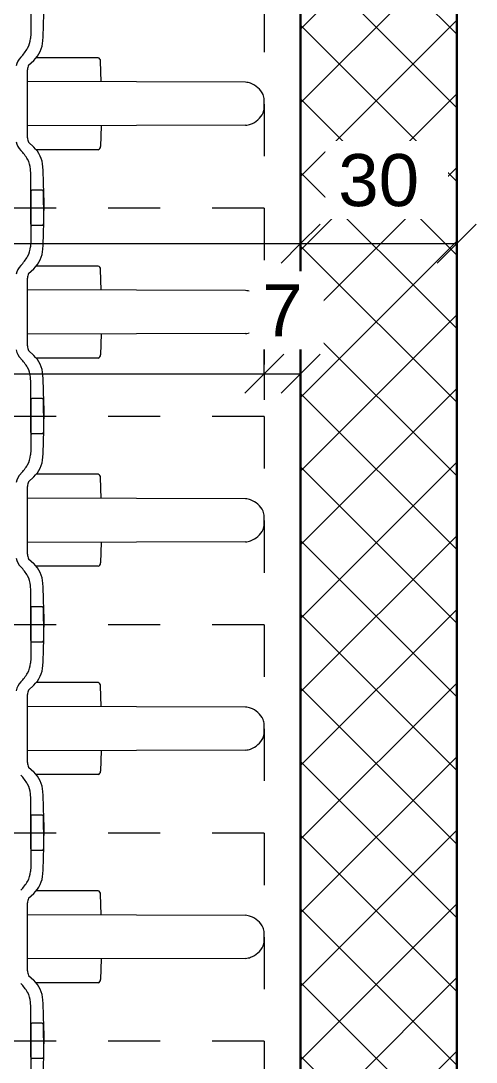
# Model space of a CAD drawing. Header units: metres. Extents: x -86 to 44, y -23 to 39.
# Drawn here: x 24.914 to 25.789, y -15.706 to -13.706 of the extents above; entities that cross this region are included whole.
import ezdxf

# ---------------------------------------------------------------- set-up
doc = ezdxf.new("R2010")
doc.units = ezdxf.units.M
doc.linetypes.add('_Verdeckte Linien_', pattern=[0.15, 0.1, -0.05])
for name, color, linetype, lineweight in [('A-____-____-DIMS', 7, 'Continuous', 5), ('A-____-____-DIMS-50', 7, 'Continuous', 5), ('A-DETL-GENF-HDLN', 7, '_Verdeckte Linien_', 9), ('A-DETL-GENF-OTLN', 7, 'Continuous', 9), ('A-WALL-____-MCUT', 7, 'Continuous', 35), ('A-WALL-____-PATT', 7, 'Continuous', 35), ('C-PRKG-____-OTLN', 7, 'Continuous', 9)]:
    doc.layers.add(name, color=color, linetype=linetype, lineweight=lineweight)
doc.styles.add('Arial_1', font='arial.ttf', dxfattribs={"height": 0.1})
doc.dimstyles.new('SUB_Rohbau_fein', dxfattribs={"dimscale": 0.3048, "dimtxt": 0.102026, "dimasz": 0.246063, "dimexe": 0.164042, "dimexo": 0.0625, "dimgap": 0.123031, "dimtad": 1, "dimdec": 1, "dimlfac": 100, "dimrnd": 0.5, "dimdsep": 46, "dimtxsty": 'Arial_1', "dimblk1": 'OBLIQUE', "dimblk2": 'OBLIQUE', "dimsah": 1, "dimcen": 0.09, "dimazin": 0, "dimtfac": 1, "dimtdec": 4, "dimtix": 1, "dimtmove": 0, "dimatfit": 3, "dimfxl": 0.164042, "dimfxlon": 1, "dimtvp": 1, "dimtfill": 1, "dimtolj": 1, "dimtzin": 0, "dimarcsym": 2})
doc.dimstyles.new('SUB_Rohbau_fein_1', dxfattribs={"dimscale": 0.3048, "dimtxt": 0.102026, "dimasz": 0.246063, "dimexe": 0.164042, "dimexo": 0.0625, "dimgap": 0.123031, "dimtad": 1, "dimrnd": 0.005, "dimzin": 0, "dimdsep": 46, "dimtxsty": 'Arial_1', "dimblk1": 'OBLIQUE', "dimblk2": 'OBLIQUE', "dimsah": 1, "dimcen": 0.09, "dimazin": 0, "dimtfac": 1, "dimtdec": 4, "dimtix": 1, "dimtmove": 0, "dimatfit": 3, "dimfxl": 0.164042, "dimfxlon": 1, "dimtvp": 1, "dimtfill": 1, "dimtolj": 1, "dimtzin": 0, "dimarcsym": 2})
doc.dimstyles.new('SUB_Rohbau_fein_6', dxfattribs={"dimscale": 0.3048, "dimtxt": 0.102026, "dimasz": 0.246063, "dimexe": 0.164042, "dimexo": 0.0625, "dimgap": 0.123031, "dimtad": 1, "dimdec": 1, "dimlfac": 100, "dimrnd": 0.5, "dimdsep": 46, "dimtxsty": 'Arial_1', "dimblk1": 'OBLIQUE', "dimblk2": 'OBLIQUE', "dimsah": 1, "dimcen": 0.09, "dimazin": 0, "dimtfac": 1, "dimtdec": 4, "dimtix": 1, "dimtmove": 0, "dimatfit": 3, "dimfxl": 0.164042, "dimfxlon": 1, "dimtvp": 1, "dimtfill": 1, "dimtolj": 1, "dimtzin": 0, "dimarcsym": 2})
doc.dimstyles.new('SUB_Rohbau_fein_7', dxfattribs={"dimscale": 0.3048, "dimtxt": 0.102026, "dimasz": 0.246063, "dimexe": 0.164042, "dimexo": 0.0625, "dimgap": 0.123031, "dimtad": 1, "dimrnd": 0.005, "dimzin": 0, "dimdsep": 46, "dimtxsty": 'Arial_1', "dimblk1": 'OBLIQUE', "dimblk2": 'OBLIQUE', "dimsah": 1, "dimcen": 0.09, "dimazin": 0, "dimtfac": 1, "dimtdec": 4, "dimtix": 1, "dimtmove": 0, "dimatfit": 3, "dimfxl": 0.164042, "dimfxlon": 1, "dimtvp": 1, "dimtfill": 1, "dimtolj": 1, "dimtzin": 0, "dimarcsym": 2})

# ---------------------------------------------------------------- blocks, each defined once
blk = doc.blocks.new('Fahrradstellplatz - Fahrradstellplatz-23804821--01_UG_OK_FFB_AF')
at = {"layer": 'A-DETL-GENF-HDLN', "color": 253, "true_color": 0x999999}
for p, q in [((1.6, 0), (1.6, 2)), ((1.6, 0), (1.6, 2)), ((2, 0), (2, 2)), ((2, 0), (2, 2)), ((2.4, 0), (2.4, 2)), ((2.4, 0), (2.4, 2)), ((2.8, 0), (2.8, 2)), ((2.8, 0), (2.8, 2)), ((3.2, 0), (3.2, 2)), ((3.2, 0), (3.2, 2)), ((1.6, 0), (1.2, 0)), ((2, 0), (1.6, 0)), ((2.4, 0), (2, 0)), ((2.8, 0), (2.4, 0)), ((3.2, 0), (2.8, 0)), ((3.6, 0), (3.2, 0))]:
    blk.add_line(p, q, dxfattribs=at)
at = {"layer": 'A-DETL-GENF-OTLN', "color": 253, "true_color": 0x999999}
for p, q in [((1.6317, 0.4488), (1.5358, 0.4486)), ((1.5667, 0.4263), (1.5667, 0.4463)), ((1.5695, 0.4488), (1.6654, 0.4486)), ((1.6345, 0.4263), (1.6345, 0.4463)), ((1.6654, 0.4486), (1.6751, 0.4491)), ((1.7266, 0.4527), (1.7174, 0.443)), ((1.7354, 0.4549), (1.8006, 0.4547)), ((1.7593, 0.0357), (1.7581, 0.4548)), ((1.8006, 0.4547), (1.8658, 0.4549)), ((1.8419, 0.0357), (1.8431, 0.4548)), ((1.8746, 0.4527), (1.8838, 0.443)), ((1.9358, 0.4486), (1.9261, 0.4491)), ((2.0317, 0.4488), (1.9358, 0.4486)), ((1.9667, 0.4263), (1.9667, 0.4463)), ((1.9695, 0.4488), (2.0654, 0.4486)), ((2.0345, 0.4263), (2.0345, 0.4463)), ((2.0654, 0.4486), (2.0751, 0.4491)), ((2.1266, 0.4527), (2.1174, 0.443)), ((2.1354, 0.4549), (2.2006, 0.4547)), ((2.1593, 0.0357), (2.1581, 0.4548)), ((2.2006, 0.4547), (2.2658, 0.4549)), ((2.2419, 0.0357), (2.2431, 0.4548)), ((2.2746, 0.4527), (2.2838, 0.443)), ((2.3358, 0.4486), (2.3261, 0.4491)), ((2.4317, 0.4488), (2.3358, 0.4486)), ((2.3667, 0.4263), (2.3667, 0.4463)), ((2.3695, 0.4488), (2.4654, 0.4486)), ((2.4345, 0.4263), (2.4345, 0.4463)), ((2.4654, 0.4486), (2.4751, 0.4491)), ((2.5266, 0.4527), (2.5174, 0.443)), ((2.5354, 0.4549), (2.6006, 0.4547)), ((2.5593, 0.0357), (2.5581, 0.4548)), ((2.6006, 0.4547), (2.6658, 0.4549)), ((2.6419, 0.0357), (2.6431, 0.4548)), ((2.6746, 0.4527), (2.6838, 0.443)), ((2.7358, 0.4486), (2.7261, 0.4491)), ((2.8317, 0.4488), (2.7358, 0.4486)), ((2.7667, 0.4263), (2.7667, 0.4463)), ((2.7695, 0.4488), (2.8654, 0.4486)), ((2.8345, 0.4263), (2.8345, 0.4463)), ((2.8654, 0.4486), (2.8751, 0.4491)), ((2.9266, 0.4527), (2.9174, 0.443)), ((2.9354, 0.4549), (3.0006, 0.4547)), ((2.9593, 0.0357), (2.9581, 0.4548)), ((3.0006, 0.4547), (3.0658, 0.4549)), ((3.0419, 0.0357), (3.0431, 0.4548)), ((3.0746, 0.4527), (3.0838, 0.443)), ((3.1358, 0.4486), (3.1261, 0.4491)), ((3.2317, 0.4488), (3.1358, 0.4486)), ((3.1667, 0.4263), (3.1667, 0.4463)), ((3.1695, 0.4488), (3.2654, 0.4486)), ((3.2345, 0.4263), (3.2345, 0.4463)), ((3.2654, 0.4486), (3.2751, 0.4491)), ((3.3266, 0.4527), (3.3174, 0.443)), ((3.3354, 0.4549), (3.4006, 0.4547)), ((3.3593, 0.0357), (3.3581, 0.4548)), ((3.4006, 0.4547), (3.4658, 0.4549)), ((3.4419, 0.0357), (3.4431, 0.4548)), ((3.4746, 0.4527), (3.4838, 0.443)), ((3.5358, 0.4486), (3.5261, 0.4491)), ((3.6317, 0.4488), (3.5358, 0.4486)), ((1.6202, 0.4238), (1.5698, 0.4242)), ((1.581, 0.4238), (1.6314, 0.4242)), ((1.7122, 0.3193), (1.7122, 0.4382)), ((1.889, 0.3193), (1.889, 0.4382)), ((2.0202, 0.4238), (1.9698, 0.4242)), ((1.981, 0.4238), (2.0314, 0.4242)), ((2.1122, 0.3193), (2.1122, 0.4382)), ((2.289, 0.3193), (2.289, 0.4382)), ((2.4202, 0.4238), (2.3698, 0.4242)), ((2.381, 0.4238), (2.4314, 0.4242)), ((2.5122, 0.3193), (2.5122, 0.4382)), ((2.689, 0.3193), (2.689, 0.4382)), ((2.8202, 0.4238), (2.7698, 0.4242)), ((2.781, 0.4238), (2.8314, 0.4242)), ((2.9122, 0.3193), (2.9122, 0.4382)), ((3.089, 0.3193), (3.089, 0.4382)), ((3.2202, 0.4238), (3.1698, 0.4242)), ((3.181, 0.4238), (3.2314, 0.4242)), ((3.3122, 0.3193), (3.3122, 0.4382)), ((3.489, 0.3193), (3.489, 0.4382)), ((1.7585, 0.3133), (1.7186, 0.3144)), ((1.8427, 0.3133), (1.8826, 0.3144)), ((2.1585, 0.3133), (2.1186, 0.3144)), ((2.2427, 0.3133), (2.2826, 0.3144)), ((2.5585, 0.3133), (2.5186, 0.3144)), ((2.6427, 0.3133), (2.6826, 0.3144)), ((2.9585, 0.3133), (2.9186, 0.3144)), ((3.0427, 0.3133), (3.0826, 0.3144)), ((3.3585, 0.3133), (3.3186, 0.3144)), ((3.4427, 0.3133), (3.4826, 0.3144)), ((1.7931, 0), (1.8006, 0)), ((1.8006, 0), (1.8081, 0)), ((2.1931, 0), (2.2006, 0)), ((2.2006, 0), (2.2081, 0)), ((2.5931, 0), (2.6006, 0)), ((2.6006, 0), (2.6081, 0)), ((2.9931, 0), (3.0006, 0)), ((3.0006, 0), (3.0081, 0)), ((3.3931, 0), (3.4006, 0)), ((3.4006, 0), (3.4081, 0))]:
    blk.add_line(p, q, dxfattribs=at)
for centre, radius, start, end in [((1.6519, 0.5273), 0.0839, 300.1335, 314.8059), ((1.9493, 0.5273), 0.0839, 225.1941, 239.8665), ((2.0519, 0.5273), 0.0839, 300.1335, 314.8059), ((2.2656, 0.4431), 0.0347, 45.1941, 77.0778), ((2.3493, 0.5273), 0.0839, 225.1941, 239.8665), ((2.4519, 0.5273), 0.0839, 300.1335, 314.8059), ((2.5355, 0.4431), 0.0347, 102.9222, 134.8059), ((2.6656, 0.4431), 0.0347, 45.1941, 77.0778), ((2.7493, 0.5273), 0.0839, 225.1941, 239.8665), ((2.8519, 0.5273), 0.0839, 300.1335, 314.8059), ((2.9355, 0.4431), 0.0347, 102.9222, 134.8059), ((3.0656, 0.4431), 0.0347, 45.1941, 77.0778), ((3.1493, 0.5273), 0.0839, 225.1941, 239.8665), ((3.2519, 0.5273), 0.0839, 300.1335, 314.8059), ((3.3355, 0.4431), 0.0347, 102.9222, 134.8059), ((3.4656, 0.4431), 0.0347, 45.1941, 77.0778), ((3.5493, 0.5273), 0.0839, 225.1941, 239.8665), ((1.5692, 0.4463), 0.00251, 83.5873, 180), ((1.6319, 0.4463), 0.00251, 0, 96.4127), ((1.673, 0.491), 0.0419, 272.8793, 300.1335), ((1.6762, 0.482), 0.0567, 273.4273, 316.6249), ((1.7353, 0.4364), 0.0186, 89.7864, 118.0605), ((1.8659, 0.4364), 0.0186, 61.9395, 90.2136), ((1.925, 0.482), 0.0567, 223.3751, 266.5727), ((1.9282, 0.491), 0.0419, 239.8665, 267.1207), ((1.9692, 0.4463), 0.00251, 83.5873, 180), ((2.0319, 0.4463), 0.00251, 0, 96.4127), ((2.073, 0.491), 0.0419, 272.8793, 300.1335), ((2.0762, 0.482), 0.0567, 273.4273, 316.6249), ((2.1353, 0.4364), 0.0186, 89.7864, 118.0605), ((2.2659, 0.4364), 0.0186, 61.9395, 90.2136), ((2.325, 0.482), 0.0567, 223.3751, 266.5727), ((2.3282, 0.491), 0.0419, 239.8665, 267.1207), ((2.3692, 0.4463), 0.00251, 83.5873, 180), ((2.4319, 0.4463), 0.00251, 0, 96.4127), ((2.473, 0.491), 0.0419, 272.8793, 300.1335), ((2.4762, 0.482), 0.0567, 273.4273, 316.6249), ((2.5353, 0.4364), 0.0186, 89.7864, 118.0605), ((2.6659, 0.4364), 0.0186, 61.9395, 90.2136), ((2.725, 0.482), 0.0567, 223.3751, 266.5727), ((2.7282, 0.491), 0.0419, 239.8665, 267.1207), ((2.7692, 0.4463), 0.00251, 83.5873, 180), ((2.8319, 0.4463), 0.00251, 0, 96.4127), ((2.873, 0.491), 0.0419, 272.8793, 300.1335), ((2.8762, 0.482), 0.0567, 273.4273, 316.6249), ((2.9353, 0.4364), 0.0186, 89.7864, 118.0605), ((3.0659, 0.4364), 0.0186, 61.9395, 90.2136), ((3.125, 0.482), 0.0567, 223.3751, 266.5727), ((3.1282, 0.491), 0.0419, 239.8665, 267.1207), ((3.1692, 0.4463), 0.00251, 83.5873, 180), ((3.2319, 0.4463), 0.00251, 0, 96.4127), ((3.273, 0.491), 0.0419, 272.8793, 300.1335), ((3.2762, 0.482), 0.0567, 273.4273, 316.6249), ((3.3353, 0.4364), 0.0186, 89.7864, 118.0605), ((3.4659, 0.4364), 0.0186, 61.9395, 90.2136), ((3.525, 0.482), 0.0567, 223.3751, 266.5727), ((3.5282, 0.491), 0.0419, 239.8665, 267.1207), ((1.5761, 1.3361), 0.9124, 266.5727, 270.3077), ((1.5698, 0.4274), 0.00327, 199.6166, 269.5389), ((1.6251, 1.3361), 0.9124, 269.6923, 273.4273), ((1.6314, 0.4274), 0.00327, 270.4611, 340.3834), ((1.9761, 1.3361), 0.9124, 266.5727, 270.3077), ((1.9698, 0.4274), 0.00327, 199.6166, 269.5389), ((2.0251, 1.3361), 0.9124, 269.6923, 273.4273), ((2.0314, 0.4274), 0.00327, 270.4611, 340.3834), ((2.3761, 1.3361), 0.9124, 266.5727, 270.3077), ((2.3698, 0.4274), 0.00327, 199.6166, 269.5389), ((2.4251, 1.3361), 0.9124, 269.6923, 273.4273), ((2.4314, 0.4274), 0.00327, 270.4611, 340.3834), ((2.7761, 1.3361), 0.9124, 266.5727, 270.3077), ((2.7698, 0.4274), 0.00327, 199.6166, 269.5389), ((2.8251, 1.3361), 0.9124, 269.6923, 273.4273), ((2.8314, 0.4274), 0.00327, 270.4611, 340.3834), ((3.1761, 1.3361), 0.9124, 266.5727, 270.3077), ((3.1698, 0.4274), 0.00327, 199.6166, 269.5389), ((3.2251, 1.3361), 0.9124, 269.6923, 273.4273), ((3.2314, 0.4274), 0.00327, 270.4611, 340.3834), ((3.5761, 1.3361), 0.9124, 266.5727, 270.3077), ((1.7188, 0.3212), 0.00683, 196.6805, 268.4014), ((1.8824, 0.3212), 0.00683, 271.5986, 343.3195), ((2.1188, 0.3212), 0.00683, 196.6805, 268.4014), ((2.2824, 0.3212), 0.00683, 271.5986, 343.3195), ((2.5188, 0.3212), 0.00683, 196.6805, 268.4014), ((2.6824, 0.3212), 0.00683, 271.5986, 343.3195), ((2.9188, 0.3212), 0.00683, 196.6805, 268.4014), ((3.0824, 0.3212), 0.00683, 271.5986, 343.3195), ((3.3188, 0.3212), 0.00683, 196.6805, 268.4014), ((3.4824, 0.3212), 0.00683, 271.5986, 343.3195), ((1.7997, 0.0394), 0.0406, 185.2642, 198.9471), ((1.8003, 0.0396), 0.0412, 198.9471, 245.2958), ((1.8009, 0.0396), 0.0412, 294.7042, 341.0529), ((1.8015, 0.0394), 0.0406, 341.0529, 354.7358), ((2.1997, 0.0394), 0.0406, 185.2642, 198.9471), ((2.2003, 0.0396), 0.0412, 198.9471, 245.2958), ((2.2009, 0.0396), 0.0412, 294.7042, 341.0529), ((2.2015, 0.0394), 0.0406, 341.0529, 354.7358), ((2.5997, 0.0394), 0.0406, 185.2642, 198.9471), ((2.6003, 0.0396), 0.0412, 198.9471, 245.2958), ((2.6009, 0.0396), 0.0412, 294.7042, 341.0529), ((2.6015, 0.0394), 0.0406, 341.0529, 354.7358), ((2.9997, 0.0394), 0.0406, 185.2642, 198.9471), ((3.0003, 0.0396), 0.0412, 198.9471, 245.2958), ((3.0009, 0.0396), 0.0412, 294.7042, 341.0529), ((3.0015, 0.0394), 0.0406, 341.0529, 354.7358), ((3.3997, 0.0394), 0.0406, 185.2642, 198.9471), ((3.4003, 0.0396), 0.0412, 198.9471, 245.2958), ((3.4009, 0.0396), 0.0412, 294.7042, 341.0529), ((3.4015, 0.0394), 0.0406, 341.0529, 354.7358), ((1.7931, 0.024), 0.024, 245.2958, 269.9884), ((1.8081, 0.024), 0.024, 270.0116, 294.7042), ((2.1931, 0.024), 0.024, 245.2958, 269.9884), ((2.2081, 0.024), 0.024, 270.0116, 294.7042), ((2.5931, 0.024), 0.024, 245.2958, 269.9884), ((2.6081, 0.024), 0.024, 270.0116, 294.7042), ((2.9931, 0.024), 0.024, 245.2958, 269.9884), ((3.0081, 0.024), 0.024, 270.0116, 294.7042), ((3.3931, 0.024), 0.024, 245.2958, 269.9884), ((3.4081, 0.024), 0.024, 270.0116, 294.7042)]:
    blk.add_arc(centre, radius, start, end, dxfattribs=at)
blk = doc.blocks.new('DIMBLOCK831--01_UG_OK_FFB_AF')
at = {"layer": 'A-____-____-DIMS-50'}
for p, q in [((18.752, -14.1334), (18.752, -14.0834)), ((18.752, -14.1334), (18.7895, -14.0959)), ((25.452, -14.1334), (25.452, -14.0834)), ((25.452, -14.1334), (25.4895, -14.0959)), ((18.752, -14.1334), (18.7145, -14.1709)), ((18.752, -14.1334), (25.452, -14.1334)), ((18.752, -14.1334), (18.752, -14.1834)), ((25.452, -14.1334), (25.4145, -14.1709)), ((25.452, -14.1334), (25.452, -14.1834))]:
    blk.add_line(p, q, dxfattribs=at)
at = {"layer": 'A-____-____-DIMS-50', "color": 0, "insert": (21.9663, -13.9614), "char_height": 0.1, "width": 0.325653, "attachment_point": 1, "line_spacing_factor": 0.941778, "style": 'Arial_1', "bg_fill": 3, "box_fill_scale": 1.25, "bg_fill_color": 256, "bg_fill_true_color": 13158600, "bg_fill_transparency": 0}
blk.add_mtext('6.70', dxfattribs=at)
blk = doc.blocks.new('_Oblique')
at = {"color": 0, "linetype": 'ByBlock', "lineweight": -2}
blk.add_line((-0.5, -0.5), (0.5, 0.5), dxfattribs=at)
blk = doc.blocks.new('DIMBLOCK832--01_UG_OK_FFB_AF')
at = {"layer": 'A-____-____-DIMS-50'}
for p, q in [((25.452, -14.1334), (25.452, -14.0834)), ((25.452, -14.1334), (25.4895, -14.0959)), ((25.752, -14.1334), (25.752, -14.0834)), ((25.752, -14.1334), (25.7895, -14.0959)), ((25.452, -14.1334), (25.4145, -14.1709)), ((25.452, -14.1334), (25.752, -14.1334)), ((25.452, -14.1334), (25.452, -14.1834)), ((25.752, -14.1334), (25.7145, -14.1709)), ((25.752, -14.1334), (25.752, -14.1834))]:
    blk.add_line(p, q, dxfattribs=at)
at = {"layer": 'A-____-____-DIMS-50', "color": 0, "insert": (25.5244, -13.9614), "char_height": 0.1, "width": 0.186088, "attachment_point": 1, "line_spacing_factor": 0.941778, "style": 'Arial_1', "bg_fill": 3, "box_fill_scale": 1.25, "bg_fill_color": 256, "bg_fill_true_color": 13158600, "bg_fill_transparency": 0}
blk.add_mtext('30', dxfattribs=at)
blk = doc.blocks.new('DIMBLOCK1266--01_UG_OK_FFB_AF')
at = {"layer": 'A-____-____-DIMS-50'}
for p, q in [((23.382, -14.3834), (23.382, -14.3334)), ((25.382, -14.3834), (25.382, -14.3334)), ((23.382, -14.3834), (23.4195, -14.3459)), ((25.382, -14.3834), (25.4195, -14.3459)), ((23.382, -14.3834), (23.3445, -14.4209)), ((23.382, -14.3834), (25.382, -14.3834)), ((23.382, -14.3834), (23.382, -14.4334)), ((25.382, -14.3834), (25.3445, -14.4209)), ((25.382, -14.3834), (25.382, -14.4334))]:
    blk.add_line(p, q, dxfattribs=at)
at = {"layer": 'A-____-____-DIMS-50', "color": 0, "insert": (24.2463, -14.2114), "char_height": 0.1, "width": 0.325653, "attachment_point": 1, "line_spacing_factor": 0.941778, "style": 'Arial_1', "bg_fill": 3, "box_fill_scale": 1.25, "bg_fill_color": 256, "bg_fill_true_color": 13158600, "bg_fill_transparency": 0}
blk.add_mtext('2.00', dxfattribs=at)
blk = doc.blocks.new('DIMBLOCK1267--01_UG_OK_FFB_AF')
at = {"layer": 'A-____-____-DIMS-50'}
for p, q in [((25.382, -14.3834), (25.382, -14.3334)), ((25.452, -14.3834), (25.452, -14.3334)), ((25.382, -14.3834), (25.4195, -14.3459)), ((25.452, -14.3834), (25.4895, -14.3459)), ((25.382, -14.3834), (25.3445, -14.4209)), ((25.382, -14.3834), (25.452, -14.3834)), ((25.382, -14.3834), (25.382, -14.4334)), ((25.452, -14.3834), (25.4145, -14.4209)), ((25.452, -14.3834), (25.452, -14.4334))]:
    blk.add_line(p, q, dxfattribs=at)
at = {"layer": 'A-____-____-DIMS-50', "color": 0, "insert": (25.3782, -14.2114), "char_height": 0.1, "width": 0.093044, "attachment_point": 1, "line_spacing_factor": 0.941778, "style": 'Arial_1', "bg_fill": 3, "box_fill_scale": 1.25, "bg_fill_color": 256, "bg_fill_true_color": 13158600, "bg_fill_transparency": 0}
blk.add_mtext('7', dxfattribs=at)

msp = doc.modelspace()

# ---------------------------------------------------------------- hatches: boundary and pattern name
at = {"layer": 'A-WALL-____-PATT', "lineweight": 9}
h = msp.add_hatch(dxfattribs=at)
h.set_pattern_fill('FP_1', color=256, style=0, pattern_type=2)
h.set_pattern_definition([(45, (0, 0), (-0.07071068, 0.07071068), []), (135, (0, 0), (-0.07071068, -0.07071068), [])])
h.paths.add_polyline_path([(25.452, -17.7334), (25.752, -17.7334), (25.752, -2.3534), (25.452, -2.3534), (25.452, -17.7314)])

# ---------------------------------------------------------------- linework, layer by layer
at = {"layer": 'A-WALL-____-MCUT'}
for p, q in [((25.452, -2.3534), (25.452, -17.4334)), ((25.752, -17.7334), (25.752, -2.3534))]:
    msp.add_line(p, q, dxfattribs=at)

# ---------------------------------------------------------------- block references
at = {"layer": 'C-PRKG-____-OTLN', "color": 253, "true_color": 0x999999, "rotation": 89.9999999999993}
msp.add_blockref('Fahrradstellplatz - Fahrradstellplatz-23804821--01_UG_OK_FFB_AF', (25.382, -17.2654), dxfattribs=at)

# ---------------------------------------------------------------- next in the draw order: dimensions: what is measured, and where the dimension line sits
at = {"layer": 'A-____-____-DIMS'}
dim = msp.add_linear_dim(base=(25.452, -14.1334), p1=(18.752, -14.0834), p2=(25.452, -14.0834), dimstyle='SUB_Rohbau_fein_1', override={"dimpost": '<>', "dimfxl": 6.7}, dxfattribs=at)
dim.commit()
dim.dimension.update_dxf_attribs({"geometry": 'DIMBLOCK831--01_UG_OK_FFB_AF', "text_midpoint": (22.102, -14.0449)})

# ---------------------------------------------------------------- next in the draw order: dimensions: what is measured, and where the dimension line sits
dim = msp.add_linear_dim(base=(25.752, -14.1334), p1=(25.452, -14.0834), p2=(25.752, -14.0834), dimstyle='SUB_Rohbau_fein', override={"dimpost": '<>', "dimfxl": 0.3}, dxfattribs=at)
dim.commit()
dim.dimension.update_dxf_attribs({"geometry": 'DIMBLOCK832--01_UG_OK_FFB_AF', "text_midpoint": (25.602, -14.0449)})

# ---------------------------------------------------------------- next in the draw order: dimensions: what is measured, and where the dimension line sits
dim = msp.add_linear_dim(base=(25.382, -14.3834), p1=(23.382, -14.3334), p2=(25.382, -14.3334), dimstyle='SUB_Rohbau_fein_7', override={"dimpost": '<>', "dimfxl": 2}, dxfattribs=at)
dim.commit()
dim.dimension.update_dxf_attribs({"geometry": 'DIMBLOCK1266--01_UG_OK_FFB_AF', "text_midpoint": (24.382, -14.2949)})

# ---------------------------------------------------------------- next in the draw order: dimensions: what is measured, and where the dimension line sits
dim = msp.add_linear_dim(base=(25.452, -14.3834), p1=(25.382, -14.3334), p2=(25.452, -14.3334), dimstyle='SUB_Rohbau_fein_6', override={"dimpost": '<>', "dimfxl": 0.07}, dxfattribs=at)
dim.commit()
dim.dimension.update_dxf_attribs({"geometry": 'DIMBLOCK1267--01_UG_OK_FFB_AF', "text_midpoint": (25.417, -14.2959)})

doc.saveas('drawing.dxf')
